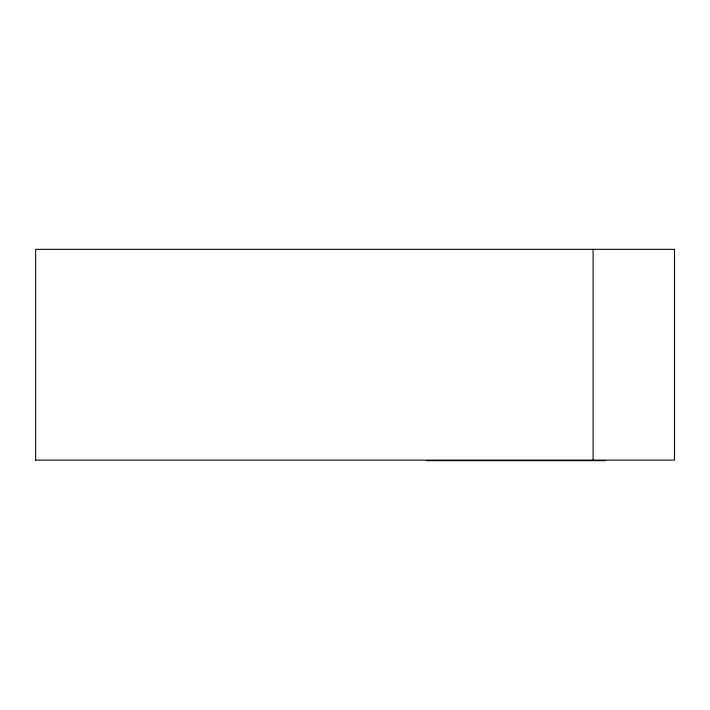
<?xml version="1.0" encoding="UTF-8"?>
<svg xmlns="http://www.w3.org/2000/svg" width="710" height="710" viewBox="0 0 710 710"><rect width="100%" height="100%" fill="white"/><g stroke="black" fill="none" stroke-linecap="round" stroke-linejoin="round"><path stroke-width="1.06" d="M35.5 460.107L674.5 460.107L674.5 249.334L35.642 249.334L35.642 460.107M426.648 460.666L605.08 460.666M593.09 249.334L593.09 460.107"/></g></svg>
